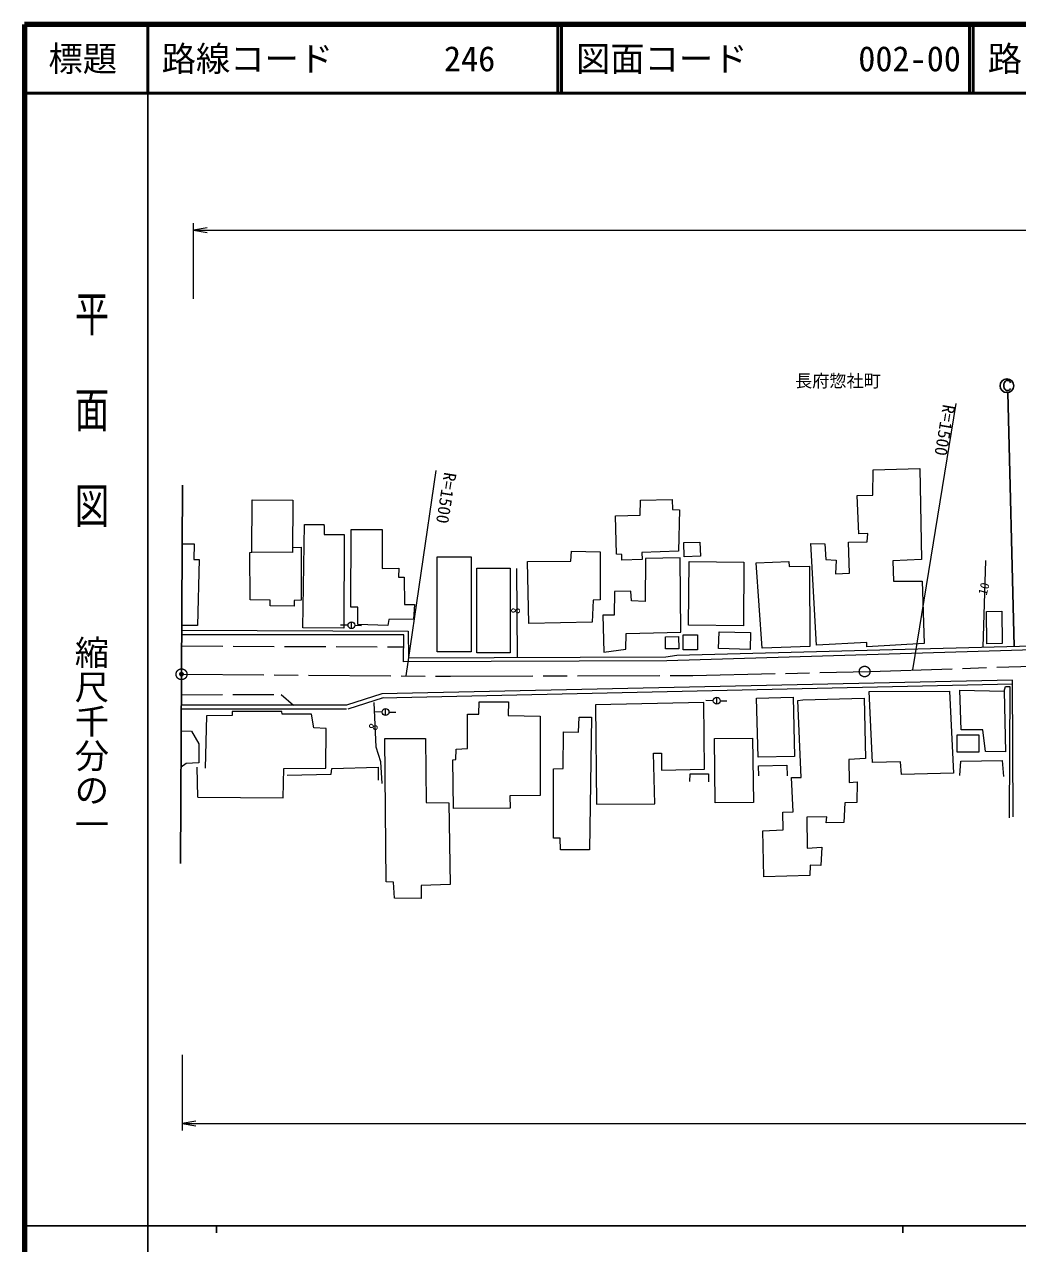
# Model space of a CAD drawing. Units: millimetres, scale not verified. Extents: x 40000 to 680000, y 20000 to 380000.
# Drawn here: x 40000 to 184741, y 202409 to 380000 of the extents above; entities that cross this region are included whole.
import ezdxf
from ezdxf.enums import TextEntityAlignment as Align

# ---------------------------------------------------------------- set-up
doc = ezdxf.new("R2010")
doc.units = ezdxf.units.MM
doc.header["$LTSCALE"] = 1000
doc.header["$PDMODE"] = 32
doc.header["$PDSIZE"] = 500
doc.linetypes.add('CHAIN', pattern=[18.5, 12, -1.5, 3.5, -1.5])
doc.linetypes.add('DASHED', pattern=[7.5, 6, -1.5])
for name, color, linetype, lineweight in [('M-BMK', 2, 'CHAIN', 13), ('M-BMK-OTRS', 5, 'Continuous', 25), ('M-STR-HTXT', 7, 'Continuous', 13), ('M-STR-STRC', 7, 'Continuous', 25), ('M-TTL', 2, 'Continuous', 140), ('M-TTL-BAND', 7, 'Continuous', 25), ('M-TTL-LINE', 7, 'Continuous', 50), ('M-WORK', 1, 'Continuous', 13)]:
    doc.layers.add(name, color=color, linetype=linetype, lineweight=lineweight)
for name, color, linetype in [('M-BMK-HTXT', 7, 'Continuous'), ('M-OTRS', 6, 'Continuous'), ('M-TTL-TXT', 7, 'Continuous')]:
    doc.layers.add(name, color=color, linetype=linetype)
doc.styles.add('@ＭＳ ゴシック', font='')
doc.styles.add('ＭＳ ゴシック', font='')
doc.styles.get('@ＭＳ ゴシック').set_extended_font_data('@MS Gothic')
doc.styles.get('ＭＳ ゴシック').set_extended_font_data('MS Gothic')

# ---------------------------------------------------------------- blocks, each defined once
blk = doc.blocks.new('open_arrow')
at = {"color": 0, "linetype": 'Continuous', "lineweight": -2}
blk.add_lwpolyline([(7.5, 1.25), (0, 0), (7.5, -1.25)], dxfattribs=at)

msp = doc.modelspace()

# ---------------------------------------------------------------- linework, layer by layer
at = {"layer": 'M-BMK'}
for p, q in [((163218, 285757), (212705, 287376)), ((62901, 285337), (102090, 285059)), ((102090, 285059), (137421, 285156)), ((137421, 285156), (163218, 285757))]:
    msp.add_line(p, q, dxfattribs=at)
for centre, radius in [((62901, 285337), 790), ((162446, 285739), 774)]:
    msp.add_circle(centre, radius, dxfattribs=at)
at = {"layer": 'M-BMK-OTRS'}
for p, q in [((62901, 285337), (63046, 312905)), ((62755, 257769), (62901, 285337))]:
    msp.add_line(p, q, dxfattribs=at)
at = {"layer": 'M-OTRS'}
msp.add_point((62901, 285337), dxfattribs=at)
at = {"layer": 'M-STR-HTXT'}
for p, q in [((64622, 340013), (64622, 351034)), ((64622, 350034), (400120, 350034)), ((169480, 285962), (175781, 324792)), ((95632, 285105), (100013, 315029)), ((63007, 229902), (63007, 218908)), ((63007, 219908), (399090, 219908))]:
    msp.add_line(p, q, dxfattribs=at)
at = {"layer": 'M-STR-STRC'}
for p, q in [((182714, 327565), (182765, 327783)), ((182714, 327234), (182714, 327565)), ((182761, 327023), (182714, 327234)), ((182873, 326854), (182761, 327023)), ((182765, 327783), (182819, 327850)), ((182819, 327850), (182934, 328006)), ((182979, 326746), (182873, 326854)), ((182934, 328006), (183089, 328111)), ((183089, 328111), (183368, 328114)), ((183368, 328114), (183530, 328062)), ((183530, 328062), (183640, 327952)), ((183643, 326856), (183532, 326742)), ((183640, 327952), (183699, 327783)), ((183692, 326958), (183643, 326856)), ((183096, 326690), (182979, 326746)), ((183370, 326690), (183096, 326690)), ((183296, 326381), (184246, 289405)), ((183532, 326742), (183370, 326690))]:
    msp.add_line(p, q, dxfattribs=at)
msp.add_circle((183176, 327374), 1000, dxfattribs=at)
msp.add_circle((183176, 327374), 1000, dxfattribs=at)
at = {"layer": 'M-TTL'}
for p, q in [((40000, 380000), (40000, 20000)), ((680000, 380000), (40000, 380000))]:
    msp.add_line(p, q, dxfattribs=at)
at = {"layer": 'M-TTL-BAND'}
for p, q in [((58000, 370000), (58000, 20000)), ((40000, 205000), (579000, 205000)), ((68000, 205000), (68000, 204000)), ((168000, 205000), (168000, 204000))]:
    msp.add_line(p, q, dxfattribs=at)
at = {"layer": 'M-TTL-LINE'}
for p, q in [((58000, 380000), (58000, 370000)), ((117750, 380000), (117750, 370000)), ((118250, 380000), (118250, 370000)), ((177750, 380000), (177750, 370000)), ((178250, 380000), (178250, 370000)), ((40000, 370000), (680000, 370000))]:
    msp.add_line(p, q, dxfattribs=at)
at = {"layer": 'M-WORK'}
for p, q in [((163665, 311404), (163704, 315139)), ((163704, 315139), (170512, 315297)), ((170512, 315297), (170750, 302078)), ((129785, 310697), (134421, 310803)), ((134421, 310803), (134436, 309333)), ((161379, 311369), (163665, 311404)), ((161590, 305810), (161379, 311369)), ((129714, 308516), (129785, 310697)), ((134436, 309333), (135484, 309286)), ((135484, 309286), (135328, 303266)), ((126126, 308411), (129714, 308516)), ((126302, 302817), (126126, 308411)), ((80567, 292117), (80813, 307175)), ((80813, 307175), (83698, 307151)), ((83681, 307024), (83698, 307151)), ((83681, 307024), (83681, 305711)), ((83681, 305711), (86600, 305711)), ((86600, 305711), (86551, 292077)), ((87582, 295122), (87622, 306444)), ((87622, 306444), (92125, 306421)), ((92125, 306421), (92149, 300768)), ((162927, 305845), (161590, 305810)), ((162821, 304649), (162927, 305845)), ((63001, 304338), (64738, 304338)), ((64738, 304338), (64692, 302040)), ((79066, 303815), (80316, 303839)), ((80316, 303839), (80340, 296146)), ((155433, 289591), (154624, 304368)), ((154624, 304368), (156629, 304332)), ((156629, 304332), (156770, 302046)), ((160112, 304579), (162821, 304649)), ((160253, 300075), (160112, 304579)), ((64692, 302040), (65466, 302040)), ((65466, 302040), (65251, 292431)), ((72858, 303088), (73149, 303131)), ((72881, 296169), (72858, 303088)), ((119631, 301824), (119737, 303266)), ((119737, 303266), (123924, 303196)), ((123924, 303196), (123888, 296159)), ((127076, 302781), (126302, 302817)), ((127076, 301972), (127076, 302781)), ((130031, 302043), (127076, 301972)), ((135328, 303266), (129960, 303063)), ((129960, 303063), (130031, 302043)), ((130514, 302187), (130444, 295948)), ((135580, 302305), (130514, 302187)), ((135651, 291492), (135580, 302305)), ((156770, 302046), (158318, 301975)), ((158318, 301975), (158212, 299970)), ((170750, 302078), (166554, 301840)), ((180066, 301913), (179693, 289288)), ((92149, 300768), (94565, 300792)), ((94565, 300792), (94541, 299502)), ((111846, 287800), (111740, 300733)), ((113334, 301753), (119631, 301824)), ((113510, 292712), (113334, 301753)), ((146650, 301560), (151395, 301768)), ((147495, 289158), (146650, 301560)), ((151395, 301768), (151457, 301049)), ((151457, 301049), (154397, 301096)), ((154397, 301096), (154460, 289370)), ((166554, 301840), (166633, 298912)), ((94541, 299502), (95339, 299502)), ((95339, 299502), (95385, 295491)), ((158212, 299970), (160253, 300075)), ((166633, 298912), (170829, 298912)), ((170829, 298912), (171145, 289808)), ((125988, 297403), (125941, 293955)), ((128356, 297449), (125988, 297403)), ((128497, 296042), (128356, 297449)), ((75836, 296146), (72881, 296169)), ((75836, 295302), (75836, 296146)), ((79308, 295278), (75836, 295302)), ((80340, 296146), (79308, 296076)), ((79308, 296076), (79308, 295278)), ((88574, 295127), (87582, 295122)), ((88574, 292593), (88574, 295127)), ((95385, 295491), (96840, 295514)), ((96840, 295514), (96699, 293380)), ((122868, 296124), (122763, 292923)), ((123888, 296159), (122868, 296124)), ((130444, 295948), (128497, 296042)), ((93110, 293310), (92946, 292419)), ((96699, 293380), (93110, 293310)), ((125941, 293955), (124275, 293931)), ((124275, 293931), (124463, 288537)), ((62935, 291784), (95917, 291624)), ((65251, 292431), (62938, 292431)), ((86551, 292077), (80567, 292117)), ((87149, 292494), (86083, 292504)), ((87665, 291990), (87665, 292990)), ((88147, 292479), (89143, 292463)), ((92946, 292419), (88574, 292593)), ((95917, 291624), (95987, 287754)), ((122763, 292923), (113510, 292712)), ((127653, 288982), (127700, 291281)), ((127700, 291281), (135651, 291492)), ((95273, 291069), (62931, 291098)), ((95242, 287129), (95273, 291069)), ((135082, 288143), (189774, 289546)), ((162770, 289943), (155433, 289591)), ((162786, 289349), (162770, 289943)), ((171145, 289808), (162786, 289349)), ((95987, 287754), (133471, 287862)), ((124463, 288537), (127653, 288982)), ((133471, 287862), (135082, 288143)), ((196397, 289193), (133645, 287275)), ((154460, 289370), (147495, 289158)), ((133645, 287275), (95242, 287129)), ((183974, 284484), (92097, 282467)), ((184081, 264595), (183974, 284484)), ((92097, 282467), (86961, 280848)), ((183987, 283884), (92111, 281867)), ((163103, 282844), (174819, 282897)), ((163578, 272501), (163103, 282844)), ((174819, 282897), (175399, 270918)), ((176507, 277250), (176296, 283003)), ((176296, 283003), (182787, 282897)), ((182787, 282897), (182985, 283551)), ((182787, 282897), (182998, 274031)), ((182985, 283551), (183595, 283551)), ((183595, 283551), (183487, 264438)), ((86961, 280848), (62877, 280848)), ((92278, 281894), (87141, 280276)), ((91284, 274728), (90952, 281217)), ((106215, 279545), (106293, 281328)), ((106293, 281328), (110559, 281326)), ((110559, 281326), (110513, 279332)), ((138995, 281205), (123234, 280901)), ((123234, 280901), (123351, 266406)), ((139133, 271507), (138995, 281205)), ((140383, 281487), (139317, 281496)), ((140898, 280983), (140898, 281983)), ((141381, 281472), (142377, 281455)), ((152707, 281525), (153446, 281631)), ((153217, 270302), (152707, 281525)), ((153446, 281631), (162364, 281842)), ((162364, 281842), (162575, 273081)), ((86961, 280248), (62874, 280248)), ((66528, 279282), (66352, 271648)), ((70258, 279353), (66528, 279282)), ((77505, 279915), (70258, 279915)), ((70258, 279915), (70258, 279353)), ((77575, 279528), (77505, 279915)), ((81832, 279528), (77575, 279528)), ((82184, 277558), (81832, 279528)), ((92115, 279838), (91049, 279847)), ((92630, 279334), (92630, 280334)), ((93112, 279823), (94109, 279807)), ((104557, 279514), (106215, 279545)), ((104579, 274524), (104557, 279514)), ((110513, 279332), (115180, 279238)), ((115180, 279238), (115180, 267675)), ((120771, 276913), (120841, 279095)), ((120841, 279095), (122624, 279095)), ((122624, 279095), (122354, 259786)), ((62857, 277107), (64347, 277031)), ((83978, 277418), (82184, 277558)), ((83908, 271648), (83978, 277418)), ((179674, 277250), (176507, 277250)), ((180043, 274084), (179674, 277250)), ((64347, 277031), (65438, 275201)), ((92505, 276001), (98469, 276001)), ((92717, 255104), (92505, 276001)), ((98469, 276001), (98574, 266661)), ((118496, 271613), (118566, 276960)), ((118566, 276960), (120771, 276913)), ((65438, 275201), (65402, 272422)), ((91925, 272570), (91284, 274728)), ((102890, 272906), (102937, 274407)), ((102937, 274407), (104579, 274524)), ((131698, 273852), (132824, 273852)), ((131888, 266476), (131698, 273852)), ((132824, 273852), (132847, 271390)), ((182998, 274031), (180043, 274084)), ((63573, 272351), (62829, 271805)), ((65402, 272422), (63573, 272351)), ((65297, 267461), (65191, 271824)), ((84788, 271613), (91578, 271788)), ((91578, 271788), (91542, 269924)), ((92129, 269427), (91925, 272570)), ((102421, 272882), (102890, 272906)), ((102515, 265799), (102421, 272882)), ((146978, 272026), (151094, 272079)), ((147031, 270548), (146978, 272026)), ((151094, 272079), (151147, 270548)), ((162575, 273081), (160148, 272923)), ((160148, 272923), (160201, 269598)), ((167694, 272606), (163578, 272501)), ((167800, 270759), (167694, 272606)), ((176296, 270601), (176455, 272659)), ((176455, 272659), (182471, 272765)), ((182471, 272765), (182682, 270443)), ((77716, 267320), (77786, 271613)), ((77786, 271613), (83908, 271648)), ((78314, 270627), (84717, 270768)), ((84717, 270768), (84788, 271613)), ((117089, 271589), (118496, 271613)), ((117124, 261451), (117089, 271589)), ((132847, 271390), (139133, 271507)), ((136951, 269725), (137022, 270827)), ((137022, 270827), (139672, 270827)), ((139672, 270827), (139672, 269654)), ((151810, 270279), (153217, 270302)), ((152044, 265306), (151810, 270279)), ((175399, 270918), (167800, 270759)), ((160201, 269598), (161362, 269651)), ((161362, 269651), (161309, 266643)), ((65297, 267461), (77716, 267320)), ((98574, 266661), (101846, 266608)), ((101846, 266608), (102057, 254734)), ((115180, 267675), (110747, 267652)), ((110747, 267652), (110794, 265846)), ((123351, 266406), (131888, 266476)), ((159567, 266590), (159409, 263741)), ((161309, 266643), (159567, 266590)), ((110794, 265846), (102515, 265799)), ((150543, 265236), (152044, 265306)), ((150567, 262656), (150543, 265236)), ((156929, 264585), (154026, 264532)), ((154026, 264532), (154085, 260029)), ((156823, 263688), (156929, 264585)), ((159409, 263741), (156823, 263688)), ((118062, 261474), (117124, 261451)), ((118109, 259786), (118062, 261474)), ((147612, 262539), (150567, 262656)), ((147752, 255854), (147612, 262539)), ((122354, 259786), (118109, 259786)), ((154085, 260029), (156196, 260146)), ((156196, 260146), (156055, 257496)), ((154507, 257519), (154460, 256018)), ((156055, 257496), (154507, 257519)), ((154460, 256018), (147752, 255854)), ((93772, 255051), (92717, 255104)), ((93930, 252729), (93772, 255051)), ((102057, 254734), (97835, 254576)), ((97835, 254576), (97835, 252676)), ((97835, 252676), (93930, 252729))]:
    msp.add_line(p, q, dxfattribs=at)
at = {"layer": 'M-WORK', "linetype": 'DASHED'}
msp.add_line((62923, 289462), (95259, 289321), dxfattribs=at)
at = {"layer": 'M-WORK'}
for points in [[(73217, 310731), (79128, 310678), (79060, 303078), (73149, 303131)], [(136076, 304517), (138450, 304596), (138519, 302543), (136144, 302464)], [(100138, 302446), (105098, 302446), (105098, 288619), (100138, 288619)], [(105943, 300810), (110798, 300810), (110798, 288461), (105943, 288461)], [(136867, 301746), (144862, 301667), (144771, 292409), (136776, 292488)], [(180225, 294499), (182453, 294522), (182502, 289807), (180274, 289784)], [(145830, 291412), (145759, 288949), (141169, 289080), (141240, 291543)], [(133411, 290814), (135346, 290849), (135378, 289057), (133443, 289022)], [(138090, 291060), (138090, 288914), (136014, 288914), (136014, 291060)], [(146705, 281862), (152037, 281987), (152240, 273368), (146908, 273243)], [(140553, 275967), (146111, 276037), (146230, 266682), (140671, 266612)], [(175888, 276468), (175888, 274029), (179125, 274029), (179125, 276468)]]:
    msp.add_lwpolyline(points, close=True, dxfattribs=at)
at = {"layer": 'M-WORK', "linetype": 'DASHED'}
msp.add_lwpolyline([(62870, 282363), (77441, 282379), (79224, 280848)], dxfattribs=at)
at = {"layer": 'M-WORK'}
for centre in [(87665, 292490), (140898, 281483), (92630, 279834)]:
    msp.add_circle(centre, 500, dxfattribs=at)

# ---------------------------------------------------------------- block references
at = {"layer": 'M-STR-HTXT', "xscale": 267, "yscale": 267}
for p in [(64622, 350034), (63007, 219908)]:
    msp.add_blockref('open_arrow', p, dxfattribs=at)

# ---------------------------------------------------------------- texts
at = {"layer": 'M-BMK-HTXT', "style": 'ＭＳ ゴシック'}
msp.add_text('長府惣社町', height=1833, dxfattribs=at).set_placement((152306, 326605), align=Align.BOTTOM_LEFT)
at = {"layer": 'M-STR-HTXT', "style": 'ＭＳ ゴシック'}
for rotation, p in [(260.304, (173328, 324813)), (260.734, (100638, 314941))]:
    msp.add_text('R=1500', height=1833, rotation=rotation, dxfattribs=at).set_placement(p, align=Align.BOTTOM_LEFT)
at = {"layer": 'M-TTL-BAND', "style": '@ＭＳ ゴシック', "width": 1.4}
msp.add_text('平  面  図', height=3666, rotation=270, dxfattribs=at).set_placement((49777, 306475), align=Align.MIDDLE_RIGHT)
at = {"layer": 'M-TTL-BAND', "style": '@ＭＳ ゴシック'}
msp.add_text('縮尺千分の一', height=3666, rotation=270, dxfattribs=at).set_placement((49777, 261030), align=Align.MIDDLE_RIGHT)
at = {"layer": 'M-TTL-TXT', "style": 'ＭＳ ゴシック'}
msp.add_text('標題', height=3666, dxfattribs=at).set_placement((48500, 375000), align=Align.MIDDLE_CENTER)
for s, p in [('路線コード', (60000, 375000)), ('246', (101142, 375000)), ('図面コード', (120380, 375000)), ('002-00', (161521, 375000)), ('路 線 名', (180380, 375000))]:
    msp.add_text(s, height=3666, dxfattribs=at).set_placement(p, align=Align.MIDDLE_LEFT)
at = {"layer": 'M-WORK', "style": 'ＭＳ ゴシック'}
for s, rotation, p in [('10', 74.932, (180596, 296651)), ('8', 86.186, (112593, 294079)), ('8', 68.199, (91651, 276883))]:
    msp.add_text(s, height=1320, rotation=rotation, dxfattribs=at).set_placement(p, align=Align.BOTTOM_LEFT)

doc.saveas('drawing.dxf')
